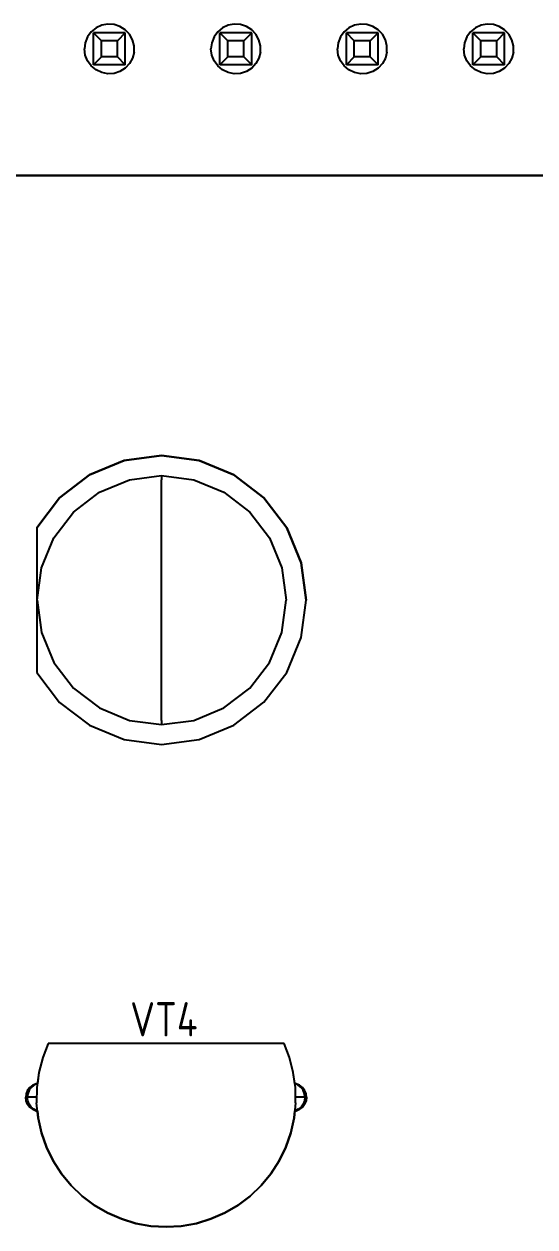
# Model space of a CAD drawing. Header units: inches. Extents: x 0 to 841, y -594 to 0.
# Drawn here: x 305.22 to 325.74, y -301.37 to -253.08 of the extents above; entities that cross this region are included whole.
import ezdxf

# ---------------------------------------------------------------- set-up
doc = ezdxf.new("R2010")
doc.units = ezdxf.units.IN
doc.header["$MEASUREMENT"] = 0
doc.styles.add('GOST type A0', font='GOST_A.TTF', dxfattribs={"height": 2.116667})

msp = doc.modelspace()

# ---------------------------------------------------------------- linework, layer by layer
at = {"color": 7, "true_color": 0xffffff}
for p, q in [((307.918, -253.39), (307.77, -253.592)), ((308.11, -253.23), (307.918, -253.39)), ((309.286, -253.434), (308.006, -253.434)), ((308.006, -254.714), (308.006, -253.434)), ((308.326, -253.754), (308.006, -253.434)), ((308.336, -253.122), (308.11, -253.23)), ((308.584, -253.076), (308.336, -253.122)), ((308.834, -253.092), (308.584, -253.076)), ((309.072, -253.17), (308.834, -253.092)), ((309.286, -253.434), (308.966, -253.754)), ((309.284, -253.304), (309.072, -253.17)), ((309.456, -253.486), (309.284, -253.304)), ((309.286, -254.714), (309.286, -253.434)), ((309.576, -253.706), (309.456, -253.486)), ((312.998, -253.39), (312.85, -253.592)), ((313.19, -253.23), (312.998, -253.39)), ((314.366, -253.434), (313.086, -253.434)), ((313.086, -254.714), (313.086, -253.434)), ((313.406, -253.754), (313.086, -253.434)), ((313.416, -253.122), (313.19, -253.23)), ((313.664, -253.076), (313.416, -253.122)), ((313.914, -253.092), (313.664, -253.076)), ((314.152, -253.17), (313.914, -253.092)), ((314.366, -253.434), (314.046, -253.754)), ((314.364, -253.304), (314.152, -253.17)), ((314.536, -253.486), (314.364, -253.304)), ((314.366, -254.714), (314.366, -253.434)), ((314.656, -253.706), (314.536, -253.486)), ((318.078, -253.39), (317.93, -253.592)), ((318.27, -253.23), (318.078, -253.39)), ((319.446, -253.434), (318.166, -253.434)), ((318.166, -254.714), (318.166, -253.434)), ((318.486, -253.754), (318.166, -253.434)), ((318.496, -253.122), (318.27, -253.23)), ((318.744, -253.076), (318.496, -253.122)), ((318.994, -253.092), (318.744, -253.076)), ((319.232, -253.17), (318.994, -253.092)), ((319.446, -253.434), (319.126, -253.754)), ((319.444, -253.304), (319.232, -253.17)), ((319.616, -253.486), (319.444, -253.304)), ((319.446, -254.714), (319.446, -253.434)), ((319.736, -253.706), (319.616, -253.486)), ((323.158, -253.39), (323.01, -253.592)), ((323.35, -253.23), (323.158, -253.39)), ((324.526, -253.434), (323.246, -253.434)), ((323.246, -254.714), (323.246, -253.434)), ((323.566, -253.754), (323.246, -253.434)), ((323.576, -253.122), (323.35, -253.23)), ((323.824, -253.076), (323.576, -253.122)), ((324.074, -253.092), (323.824, -253.076)), ((324.312, -253.17), (324.074, -253.092)), ((324.526, -253.434), (324.206, -253.754)), ((324.524, -253.304), (324.312, -253.17)), ((324.696, -253.486), (324.524, -253.304)), ((324.526, -254.714), (324.526, -253.434)), ((324.816, -253.706), (324.696, -253.486)), ((307.678, -253.826), (307.646, -254.074)), ((307.77, -253.592), (307.678, -253.826)), ((308.966, -253.754), (308.326, -253.754)), ((308.326, -254.394), (308.326, -253.754)), ((308.966, -254.394), (308.966, -253.754)), ((309.638, -253.948), (309.576, -253.706)), ((309.638, -254.2), (309.638, -253.948)), ((312.758, -253.826), (312.726, -254.074)), ((312.85, -253.592), (312.758, -253.826)), ((314.046, -253.754), (313.406, -253.754)), ((313.406, -254.394), (313.406, -253.754)), ((314.046, -254.394), (314.046, -253.754)), ((314.718, -253.948), (314.656, -253.706)), ((314.718, -254.2), (314.718, -253.948)), ((317.838, -253.826), (317.806, -254.074)), ((317.93, -253.592), (317.838, -253.826)), ((319.126, -253.754), (318.486, -253.754)), ((318.486, -254.394), (318.486, -253.754)), ((319.126, -254.394), (319.126, -253.754)), ((319.798, -253.948), (319.736, -253.706)), ((319.798, -254.2), (319.798, -253.948)), ((322.918, -253.826), (322.886, -254.074)), ((323.01, -253.592), (322.918, -253.826)), ((324.206, -253.754), (323.566, -253.754)), ((323.566, -254.394), (323.566, -253.754)), ((324.206, -254.394), (324.206, -253.754)), ((324.878, -253.948), (324.816, -253.706)), ((324.878, -254.2), (324.878, -253.948)), ((307.678, -254.322), (307.646, -254.074)), ((307.77, -254.556), (307.678, -254.322)), ((308.326, -254.394), (308.006, -254.714)), ((308.966, -254.394), (308.326, -254.394)), ((309.286, -254.714), (308.966, -254.394)), ((309.576, -254.442), (309.456, -254.662)), ((309.638, -254.2), (309.576, -254.442)), ((312.758, -254.322), (312.726, -254.074)), ((312.85, -254.556), (312.758, -254.322)), ((313.406, -254.394), (313.086, -254.714)), ((314.046, -254.394), (313.406, -254.394)), ((314.366, -254.714), (314.046, -254.394)), ((314.656, -254.442), (314.536, -254.662)), ((314.718, -254.2), (314.656, -254.442)), ((317.838, -254.322), (317.806, -254.074)), ((317.93, -254.556), (317.838, -254.322)), ((318.486, -254.394), (318.166, -254.714)), ((319.126, -254.394), (318.486, -254.394)), ((319.446, -254.714), (319.126, -254.394)), ((319.736, -254.442), (319.616, -254.662)), ((319.798, -254.2), (319.736, -254.442)), ((322.918, -254.322), (322.886, -254.074)), ((323.01, -254.556), (322.918, -254.322)), ((323.566, -254.394), (323.246, -254.714)), ((324.206, -254.394), (323.566, -254.394)), ((324.526, -254.714), (324.206, -254.394)), ((324.816, -254.442), (324.696, -254.662)), ((324.878, -254.2), (324.816, -254.442)), ((307.918, -254.758), (307.77, -254.556)), ((308.11, -254.918), (307.918, -254.758)), ((309.286, -254.714), (308.006, -254.714)), ((308.336, -255.026), (308.11, -254.918)), ((309.072, -254.978), (308.834, -255.056)), ((309.284, -254.844), (309.072, -254.978)), ((309.456, -254.662), (309.284, -254.844)), ((312.998, -254.758), (312.85, -254.556)), ((313.19, -254.918), (312.998, -254.758)), ((314.366, -254.714), (313.086, -254.714)), ((313.416, -255.026), (313.19, -254.918)), ((314.152, -254.978), (313.914, -255.056)), ((314.364, -254.844), (314.152, -254.978)), ((314.536, -254.662), (314.364, -254.844)), ((318.078, -254.758), (317.93, -254.556)), ((318.27, -254.918), (318.078, -254.758)), ((319.446, -254.714), (318.166, -254.714)), ((318.496, -255.026), (318.27, -254.918)), ((319.232, -254.978), (318.994, -255.056)), ((319.444, -254.844), (319.232, -254.978)), ((319.616, -254.662), (319.444, -254.844)), ((323.158, -254.758), (323.01, -254.556)), ((323.35, -254.918), (323.158, -254.758)), ((324.526, -254.714), (323.246, -254.714)), ((323.576, -255.026), (323.35, -254.918)), ((324.312, -254.978), (324.074, -255.056)), ((324.524, -254.844), (324.312, -254.978)), ((324.696, -254.662), (324.524, -254.844)), ((308.584, -255.072), (308.336, -255.026)), ((308.834, -255.056), (308.584, -255.072)), ((313.664, -255.072), (313.416, -255.026)), ((313.914, -255.056), (313.664, -255.072)), ((318.744, -255.072), (318.496, -255.026)), ((318.994, -255.056), (318.744, -255.072)), ((323.824, -255.072), (323.576, -255.026)), ((324.074, -255.056), (323.824, -255.072)), ((208.846, -259.154), (404.846, -259.154)), ((404.846, -259.154), (208.846, -259.154)), ((310.746, -270.404), (309.246, -270.602)), ((309.246, -270.602), (310.746, -270.404)), ((312.248, -270.602), (310.746, -270.404)), ((310.746, -270.404), (312.248, -270.602)), ((309.246, -270.602), (307.848, -271.18)), ((307.848, -271.18), (309.246, -270.602)), ((313.646, -271.18), (312.248, -270.602)), ((312.248, -270.602), (313.646, -271.18)), ((307.848, -271.18), (306.648, -272.1)), ((306.648, -272.1), (307.848, -271.18)), ((308.246, -271.874), (309.452, -271.374)), ((309.452, -271.374), (310.746, -271.204)), ((310.746, -271.204), (312.04, -271.374)), ((310.746, -271.204), (310.746, -271.374)), ((310.746, -271.874), (310.746, -271.374)), ((312.04, -271.374), (313.246, -271.874)), ((314.848, -272.102), (313.646, -271.18)), ((313.646, -271.18), (314.848, -272.102)), ((307.21, -272.668), (308.246, -271.874)), ((310.746, -272.668), (310.746, -271.874)), ((313.246, -271.874), (314.282, -272.668)), ((306.648, -272.1), (305.726, -273.298)), ((305.726, -273.298), (306.648, -272.1)), ((315.77, -273.304), (314.848, -272.102)), ((314.848, -272.102), (315.77, -273.304)), ((306.416, -273.704), (307.21, -272.668)), ((310.746, -273.704), (310.746, -272.668)), ((314.282, -272.668), (315.076, -273.704)), ((305.726, -273.298), (305.726, -279.108)), ((305.726, -273.298), (305.726, -279.108)), ((316.348, -274.702), (315.77, -273.304)), ((315.77, -273.304), (316.348, -274.702)), ((305.916, -274.91), (306.416, -273.704)), ((310.746, -274.91), (310.746, -273.704)), ((315.076, -273.704), (315.576, -274.91)), ((316.546, -276.204), (316.348, -274.702)), ((316.348, -274.702), (316.546, -276.204)), ((305.746, -276.204), (305.916, -274.91)), ((310.746, -276.204), (310.746, -274.91)), ((315.576, -274.91), (315.746, -276.204)), ((305.746, -276.204), (305.916, -277.498)), ((310.746, -277.498), (310.746, -276.204)), ((315.576, -277.498), (315.746, -276.204)), ((316.348, -277.704), (316.546, -276.204)), ((316.348, -277.704), (316.546, -276.204)), ((305.916, -277.498), (306.416, -278.704)), ((310.746, -278.704), (310.746, -277.498)), ((315.076, -278.704), (315.576, -277.498)), ((315.77, -279.104), (316.348, -277.704)), ((315.77, -279.104), (316.348, -277.704)), ((305.726, -279.108), (306.648, -280.308)), ((305.726, -279.108), (306.648, -280.308)), ((306.416, -278.704), (307.21, -279.74)), ((310.746, -279.74), (310.746, -278.704)), ((314.282, -279.74), (315.076, -278.704)), ((314.848, -280.306), (315.77, -279.104)), ((314.848, -280.306), (315.77, -279.104)), ((307.21, -279.74), (308.246, -280.534)), ((310.746, -280.534), (310.746, -279.74)), ((313.246, -280.534), (314.282, -279.74)), ((306.648, -280.308), (307.848, -281.228)), ((306.648, -280.308), (307.848, -281.228)), ((308.246, -280.534), (309.452, -281.034)), ((310.746, -281.034), (310.746, -280.534)), ((312.04, -281.034), (313.246, -280.534)), ((313.646, -281.226), (314.848, -280.306)), ((313.646, -281.226), (314.848, -280.306)), ((309.452, -281.034), (310.746, -281.204)), ((310.746, -281.204), (312.04, -281.034)), ((310.746, -281.034), (310.746, -281.204)), ((307.848, -281.228), (309.246, -281.806)), ((307.848, -281.228), (309.246, -281.806)), ((312.248, -281.806), (313.646, -281.226)), ((312.248, -281.806), (313.646, -281.226)), ((309.246, -281.806), (310.746, -282.004)), ((309.246, -281.806), (310.746, -282.004)), ((310.746, -282.004), (312.248, -281.806)), ((310.746, -282.004), (312.248, -281.806)), ((306.188, -294.004), (305.968, -294.574)), ((306.188, -294.004), (305.968, -294.574)), ((315.664, -294.004), (306.188, -294.004)), ((315.664, -294.004), (306.188, -294.004)), ((315.884, -294.574), (315.664, -294.004)), ((315.884, -294.574), (315.664, -294.004)), ((305.968, -294.574), (305.816, -295.168)), ((305.968, -294.574), (305.816, -295.168)), ((316.036, -295.168), (315.884, -294.574)), ((316.036, -295.168), (315.884, -294.574)), ((305.816, -295.168), (305.734, -295.774)), ((305.816, -295.168), (305.754, -295.618)), ((316.098, -295.624), (316.036, -295.168)), ((316.118, -295.774), (316.036, -295.168)), ((305.306, -296.02), (305.288, -296.164)), ((305.306, -296.02), (305.288, -296.164)), ((305.362, -295.884), (305.306, -296.02)), ((305.362, -295.884), (305.306, -296.02)), ((305.364, -296.02), (305.348, -296.164)), ((305.452, -295.768), (305.362, -295.884)), ((305.452, -295.768), (305.362, -295.884)), ((305.418, -295.884), (305.364, -296.02)), ((305.504, -295.768), (305.418, -295.884)), ((305.566, -295.68), (305.452, -295.768)), ((305.566, -295.68), (305.452, -295.768)), ((305.616, -295.68), (305.504, -295.768)), ((305.702, -295.624), (305.566, -295.68)), ((305.702, -295.624), (305.566, -295.68)), ((305.746, -295.624), (305.616, -295.68)), ((305.754, -295.618), (305.702, -295.624)), ((305.754, -295.618), (305.702, -295.624)), ((305.734, -295.774), (305.724, -296.386)), ((305.754, -295.624), (305.746, -295.624)), ((316.15, -295.624), (316.098, -295.618)), ((316.098, -295.618), (316.098, -295.624)), ((316.15, -295.624), (316.098, -295.618)), ((316.106, -295.624), (316.098, -295.624)), ((316.236, -295.68), (316.106, -295.624)), ((316.128, -296.386), (316.118, -295.774)), ((316.286, -295.68), (316.15, -295.624)), ((316.286, -295.68), (316.15, -295.624)), ((316.348, -295.768), (316.236, -295.68)), ((316.402, -295.768), (316.286, -295.68)), ((316.402, -295.768), (316.286, -295.68)), ((316.434, -295.884), (316.348, -295.768)), ((316.49, -295.884), (316.402, -295.768)), ((316.49, -295.884), (316.402, -295.768)), ((316.488, -296.02), (316.434, -295.884)), ((316.504, -296.164), (316.488, -296.02)), ((316.546, -296.02), (316.49, -295.884)), ((316.546, -296.02), (316.49, -295.884)), ((316.564, -296.164), (316.546, -296.02)), ((316.564, -296.164), (316.546, -296.02)), ((305.288, -296.164), (305.306, -296.308)), ((305.306, -296.308), (305.288, -296.164)), ((305.294, -296.164), (305.288, -296.164)), ((305.314, -296.164), (305.294, -296.164)), ((305.306, -296.308), (305.362, -296.444)), ((305.362, -296.444), (305.306, -296.308)), ((305.348, -296.164), (305.314, -296.164)), ((305.364, -296.308), (305.348, -296.164)), ((305.728, -296.164), (305.348, -296.164)), ((305.362, -296.444), (305.452, -296.558)), ((305.452, -296.558), (305.362, -296.444)), ((305.418, -296.444), (305.364, -296.308)), ((305.504, -296.558), (305.418, -296.444)), ((305.786, -296.994), (305.724, -296.386)), ((316.128, -296.386), (316.066, -296.994)), ((316.504, -296.164), (316.124, -296.164)), ((316.434, -296.444), (316.348, -296.558)), ((316.402, -296.558), (316.49, -296.444)), ((316.49, -296.444), (316.402, -296.558)), ((316.488, -296.308), (316.434, -296.444)), ((316.504, -296.164), (316.488, -296.308)), ((316.49, -296.444), (316.546, -296.308)), ((316.546, -296.308), (316.49, -296.444)), ((316.538, -296.164), (316.504, -296.164)), ((316.558, -296.164), (316.538, -296.164)), ((316.546, -296.308), (316.564, -296.164)), ((316.564, -296.164), (316.546, -296.308)), ((316.564, -296.164), (316.558, -296.164)), ((305.452, -296.558), (305.566, -296.648)), ((305.566, -296.648), (305.452, -296.558)), ((305.616, -296.648), (305.504, -296.558)), ((305.566, -296.648), (305.702, -296.704)), ((305.702, -296.704), (305.566, -296.648)), ((305.746, -296.704), (305.616, -296.648)), ((305.702, -296.704), (305.756, -296.71)), ((305.756, -296.71), (305.702, -296.704)), ((305.756, -296.704), (305.746, -296.704)), ((305.756, -296.71), (305.786, -296.994)), ((305.786, -296.994), (305.918, -297.59)), ((305.918, -297.59), (305.786, -296.994)), ((315.934, -297.59), (316.066, -296.994)), ((316.066, -296.994), (315.934, -297.59)), ((316.066, -296.994), (316.096, -296.704)), ((316.096, -296.704), (316.096, -296.71)), ((316.096, -296.71), (316.15, -296.704)), ((316.106, -296.704), (316.096, -296.704)), ((316.15, -296.704), (316.096, -296.71)), ((316.236, -296.648), (316.106, -296.704)), ((316.15, -296.704), (316.286, -296.648)), ((316.286, -296.648), (316.15, -296.704)), ((316.348, -296.558), (316.236, -296.648)), ((316.286, -296.648), (316.402, -296.558)), ((316.402, -296.558), (316.286, -296.648)), ((305.918, -297.59), (306.12, -298.168)), ((306.12, -298.168), (305.918, -297.59)), ((315.732, -298.168), (315.934, -297.59)), ((315.934, -297.59), (315.732, -298.168)), ((306.12, -298.168), (306.388, -298.718)), ((306.388, -298.718), (306.12, -298.168)), ((315.464, -298.718), (315.732, -298.168)), ((315.732, -298.168), (315.464, -298.718)), ((306.388, -298.718), (306.72, -299.232)), ((306.72, -299.232), (306.388, -298.718)), ((315.132, -299.232), (315.464, -298.718)), ((315.464, -298.718), (315.132, -299.232)), ((306.72, -299.232), (307.108, -299.706)), ((307.108, -299.706), (306.72, -299.232)), ((314.744, -299.706), (315.132, -299.232)), ((315.132, -299.232), (314.744, -299.706)), ((307.108, -299.706), (307.55, -300.128)), ((307.55, -300.128), (307.108, -299.706)), ((314.302, -300.128), (314.744, -299.706)), ((314.744, -299.706), (314.302, -300.128)), ((307.55, -300.128), (308.038, -300.496)), ((308.038, -300.496), (307.55, -300.128)), ((313.814, -300.496), (314.302, -300.128)), ((314.302, -300.128), (313.814, -300.496)), ((308.038, -300.496), (308.566, -300.806)), ((308.566, -300.806), (308.038, -300.496)), ((308.566, -300.806), (309.128, -301.05)), ((309.128, -301.05), (308.566, -300.806)), ((312.724, -301.05), (313.286, -300.806)), ((313.286, -300.806), (312.724, -301.05)), ((313.286, -300.806), (313.814, -300.496)), ((313.814, -300.496), (313.286, -300.806)), ((309.128, -301.05), (309.714, -301.228)), ((309.714, -301.228), (309.128, -301.05)), ((309.714, -301.228), (310.316, -301.334)), ((310.316, -301.334), (309.714, -301.228)), ((310.316, -301.334), (310.926, -301.37)), ((310.926, -301.37), (310.316, -301.334)), ((310.926, -301.37), (311.536, -301.334)), ((311.536, -301.334), (310.926, -301.37)), ((311.536, -301.334), (312.14, -301.228)), ((312.14, -301.228), (311.536, -301.334)), ((312.14, -301.228), (312.724, -301.05)), ((312.724, -301.05), (312.14, -301.228))]:
    msp.add_line(p, q, dxfattribs=at)
at = {"color": 18, "true_color": 0x000000}
for p, q in [((307.918, -253.39), (307.77, -253.592)), ((308.11, -253.23), (307.918, -253.39)), ((309.286, -253.434), (308.006, -253.434)), ((308.006, -254.714), (308.006, -253.434)), ((308.326, -253.754), (308.006, -253.434)), ((308.336, -253.122), (308.11, -253.23)), ((308.584, -253.076), (308.336, -253.122)), ((308.834, -253.092), (308.584, -253.076)), ((309.072, -253.17), (308.834, -253.092)), ((309.286, -253.434), (308.966, -253.754)), ((309.284, -253.304), (309.072, -253.17)), ((309.456, -253.486), (309.284, -253.304)), ((309.286, -254.714), (309.286, -253.434)), ((309.576, -253.706), (309.456, -253.486)), ((312.998, -253.39), (312.85, -253.592)), ((313.19, -253.23), (312.998, -253.39)), ((314.366, -253.434), (313.086, -253.434)), ((313.086, -254.714), (313.086, -253.434)), ((313.406, -253.754), (313.086, -253.434)), ((313.416, -253.122), (313.19, -253.23)), ((313.664, -253.076), (313.416, -253.122)), ((313.914, -253.092), (313.664, -253.076)), ((314.152, -253.17), (313.914, -253.092)), ((314.366, -253.434), (314.046, -253.754)), ((314.364, -253.304), (314.152, -253.17)), ((314.536, -253.486), (314.364, -253.304)), ((314.366, -254.714), (314.366, -253.434)), ((314.656, -253.706), (314.536, -253.486)), ((318.078, -253.39), (317.93, -253.592)), ((318.27, -253.23), (318.078, -253.39)), ((319.446, -253.434), (318.166, -253.434)), ((318.166, -254.714), (318.166, -253.434)), ((318.486, -253.754), (318.166, -253.434)), ((318.496, -253.122), (318.27, -253.23)), ((318.744, -253.076), (318.496, -253.122)), ((318.994, -253.092), (318.744, -253.076)), ((319.232, -253.17), (318.994, -253.092)), ((319.446, -253.434), (319.126, -253.754)), ((319.444, -253.304), (319.232, -253.17)), ((319.616, -253.486), (319.444, -253.304)), ((319.446, -254.714), (319.446, -253.434)), ((319.736, -253.706), (319.616, -253.486)), ((323.158, -253.39), (323.01, -253.592)), ((323.35, -253.23), (323.158, -253.39)), ((324.526, -253.434), (323.246, -253.434)), ((323.246, -254.714), (323.246, -253.434)), ((323.566, -253.754), (323.246, -253.434)), ((323.576, -253.122), (323.35, -253.23)), ((323.824, -253.076), (323.576, -253.122)), ((324.074, -253.092), (323.824, -253.076)), ((324.312, -253.17), (324.074, -253.092)), ((324.526, -253.434), (324.206, -253.754)), ((324.524, -253.304), (324.312, -253.17)), ((324.696, -253.486), (324.524, -253.304)), ((324.526, -254.714), (324.526, -253.434)), ((324.816, -253.706), (324.696, -253.486)), ((307.678, -253.826), (307.646, -254.074)), ((307.77, -253.592), (307.678, -253.826)), ((308.966, -253.754), (308.326, -253.754)), ((308.326, -254.394), (308.326, -253.754)), ((308.966, -254.394), (308.966, -253.754)), ((309.638, -253.948), (309.576, -253.706)), ((309.638, -254.2), (309.638, -253.948)), ((312.758, -253.826), (312.726, -254.074)), ((312.85, -253.592), (312.758, -253.826)), ((314.046, -253.754), (313.406, -253.754)), ((313.406, -254.394), (313.406, -253.754)), ((314.046, -254.394), (314.046, -253.754)), ((314.718, -253.948), (314.656, -253.706)), ((314.718, -254.2), (314.718, -253.948)), ((317.838, -253.826), (317.806, -254.074)), ((317.93, -253.592), (317.838, -253.826)), ((319.126, -253.754), (318.486, -253.754)), ((318.486, -254.394), (318.486, -253.754)), ((319.126, -254.394), (319.126, -253.754)), ((319.798, -253.948), (319.736, -253.706)), ((319.798, -254.2), (319.798, -253.948)), ((322.918, -253.826), (322.886, -254.074)), ((323.01, -253.592), (322.918, -253.826)), ((324.206, -253.754), (323.566, -253.754)), ((323.566, -254.394), (323.566, -253.754)), ((324.206, -254.394), (324.206, -253.754)), ((324.878, -253.948), (324.816, -253.706)), ((324.878, -254.2), (324.878, -253.948)), ((307.678, -254.322), (307.646, -254.074)), ((307.77, -254.556), (307.678, -254.322)), ((308.326, -254.394), (308.006, -254.714)), ((308.966, -254.394), (308.326, -254.394)), ((309.286, -254.714), (308.966, -254.394)), ((309.576, -254.442), (309.456, -254.662)), ((309.638, -254.2), (309.576, -254.442)), ((312.758, -254.322), (312.726, -254.074)), ((312.85, -254.556), (312.758, -254.322)), ((313.406, -254.394), (313.086, -254.714)), ((314.046, -254.394), (313.406, -254.394)), ((314.366, -254.714), (314.046, -254.394)), ((314.656, -254.442), (314.536, -254.662)), ((314.718, -254.2), (314.656, -254.442)), ((317.838, -254.322), (317.806, -254.074)), ((317.93, -254.556), (317.838, -254.322)), ((318.486, -254.394), (318.166, -254.714)), ((319.126, -254.394), (318.486, -254.394)), ((319.446, -254.714), (319.126, -254.394)), ((319.736, -254.442), (319.616, -254.662)), ((319.798, -254.2), (319.736, -254.442)), ((322.918, -254.322), (322.886, -254.074)), ((323.01, -254.556), (322.918, -254.322)), ((323.566, -254.394), (323.246, -254.714)), ((324.206, -254.394), (323.566, -254.394)), ((324.526, -254.714), (324.206, -254.394)), ((324.816, -254.442), (324.696, -254.662)), ((324.878, -254.2), (324.816, -254.442)), ((307.918, -254.758), (307.77, -254.556)), ((308.11, -254.918), (307.918, -254.758)), ((309.286, -254.714), (308.006, -254.714)), ((308.336, -255.026), (308.11, -254.918)), ((309.072, -254.978), (308.834, -255.056)), ((309.284, -254.844), (309.072, -254.978)), ((309.456, -254.662), (309.284, -254.844)), ((312.998, -254.758), (312.85, -254.556)), ((313.19, -254.918), (312.998, -254.758)), ((314.366, -254.714), (313.086, -254.714)), ((313.416, -255.026), (313.19, -254.918)), ((314.152, -254.978), (313.914, -255.056)), ((314.364, -254.844), (314.152, -254.978)), ((314.536, -254.662), (314.364, -254.844)), ((318.078, -254.758), (317.93, -254.556)), ((318.27, -254.918), (318.078, -254.758)), ((319.446, -254.714), (318.166, -254.714)), ((318.496, -255.026), (318.27, -254.918)), ((319.232, -254.978), (318.994, -255.056)), ((319.444, -254.844), (319.232, -254.978)), ((319.616, -254.662), (319.444, -254.844)), ((323.158, -254.758), (323.01, -254.556)), ((323.35, -254.918), (323.158, -254.758)), ((324.526, -254.714), (323.246, -254.714)), ((323.576, -255.026), (323.35, -254.918)), ((324.312, -254.978), (324.074, -255.056)), ((324.524, -254.844), (324.312, -254.978)), ((324.696, -254.662), (324.524, -254.844)), ((308.584, -255.072), (308.336, -255.026)), ((308.834, -255.056), (308.584, -255.072)), ((313.664, -255.072), (313.416, -255.026)), ((313.914, -255.056), (313.664, -255.072)), ((318.744, -255.072), (318.496, -255.026)), ((318.994, -255.056), (318.744, -255.072)), ((323.824, -255.072), (323.576, -255.026)), ((324.074, -255.056), (323.824, -255.072)), ((208.846, -259.154), (404.846, -259.154)), ((404.846, -259.154), (208.846, -259.154)), ((310.746, -270.404), (309.246, -270.602)), ((309.246, -270.602), (310.746, -270.404)), ((312.248, -270.602), (310.746, -270.404)), ((310.746, -270.404), (312.248, -270.602)), ((309.246, -270.602), (307.848, -271.18)), ((307.848, -271.18), (309.246, -270.602)), ((313.646, -271.18), (312.248, -270.602)), ((312.248, -270.602), (313.646, -271.18)), ((307.848, -271.18), (306.648, -272.1)), ((306.648, -272.1), (307.848, -271.18)), ((308.246, -271.874), (309.452, -271.374)), ((309.452, -271.374), (310.746, -271.204)), ((310.746, -271.204), (312.04, -271.374)), ((310.746, -271.204), (310.746, -271.374)), ((310.746, -271.874), (310.746, -271.374)), ((312.04, -271.374), (313.246, -271.874)), ((314.848, -272.102), (313.646, -271.18)), ((313.646, -271.18), (314.848, -272.102)), ((307.21, -272.668), (308.246, -271.874)), ((310.746, -272.668), (310.746, -271.874)), ((313.246, -271.874), (314.282, -272.668)), ((306.648, -272.1), (305.726, -273.298)), ((305.726, -273.298), (306.648, -272.1)), ((315.77, -273.304), (314.848, -272.102)), ((314.848, -272.102), (315.77, -273.304)), ((306.416, -273.704), (307.21, -272.668)), ((310.746, -273.704), (310.746, -272.668)), ((314.282, -272.668), (315.076, -273.704)), ((305.726, -273.298), (305.726, -279.108)), ((305.726, -273.298), (305.726, -279.108)), ((316.348, -274.702), (315.77, -273.304)), ((315.77, -273.304), (316.348, -274.702)), ((305.916, -274.91), (306.416, -273.704)), ((310.746, -274.91), (310.746, -273.704)), ((315.076, -273.704), (315.576, -274.91)), ((316.546, -276.204), (316.348, -274.702)), ((316.348, -274.702), (316.546, -276.204)), ((305.746, -276.204), (305.916, -274.91)), ((310.746, -276.204), (310.746, -274.91)), ((315.576, -274.91), (315.746, -276.204)), ((305.746, -276.204), (305.916, -277.498)), ((310.746, -277.498), (310.746, -276.204)), ((315.576, -277.498), (315.746, -276.204)), ((316.348, -277.704), (316.546, -276.204)), ((316.348, -277.704), (316.546, -276.204)), ((305.916, -277.498), (306.416, -278.704)), ((310.746, -278.704), (310.746, -277.498)), ((315.076, -278.704), (315.576, -277.498)), ((315.77, -279.104), (316.348, -277.704)), ((315.77, -279.104), (316.348, -277.704)), ((305.726, -279.108), (306.648, -280.308)), ((305.726, -279.108), (306.648, -280.308)), ((306.416, -278.704), (307.21, -279.74)), ((310.746, -279.74), (310.746, -278.704)), ((314.282, -279.74), (315.076, -278.704)), ((314.848, -280.306), (315.77, -279.104)), ((314.848, -280.306), (315.77, -279.104)), ((307.21, -279.74), (308.246, -280.534)), ((310.746, -280.534), (310.746, -279.74)), ((313.246, -280.534), (314.282, -279.74)), ((306.648, -280.308), (307.848, -281.228)), ((306.648, -280.308), (307.848, -281.228)), ((308.246, -280.534), (309.452, -281.034)), ((310.746, -281.034), (310.746, -280.534)), ((312.04, -281.034), (313.246, -280.534)), ((313.646, -281.226), (314.848, -280.306)), ((313.646, -281.226), (314.848, -280.306)), ((309.452, -281.034), (310.746, -281.204)), ((310.746, -281.204), (312.04, -281.034)), ((310.746, -281.034), (310.746, -281.204)), ((307.848, -281.228), (309.246, -281.806)), ((307.848, -281.228), (309.246, -281.806)), ((312.248, -281.806), (313.646, -281.226)), ((312.248, -281.806), (313.646, -281.226)), ((309.246, -281.806), (310.746, -282.004)), ((309.246, -281.806), (310.746, -282.004)), ((310.746, -282.004), (312.248, -281.806)), ((310.746, -282.004), (312.248, -281.806)), ((306.188, -294.004), (305.968, -294.574)), ((306.188, -294.004), (305.968, -294.574)), ((315.664, -294.004), (306.188, -294.004)), ((315.664, -294.004), (306.188, -294.004)), ((315.884, -294.574), (315.664, -294.004)), ((315.884, -294.574), (315.664, -294.004)), ((305.968, -294.574), (305.816, -295.168)), ((305.968, -294.574), (305.816, -295.168)), ((316.036, -295.168), (315.884, -294.574)), ((316.036, -295.168), (315.884, -294.574)), ((305.816, -295.168), (305.734, -295.774)), ((305.816, -295.168), (305.754, -295.618)), ((316.098, -295.624), (316.036, -295.168)), ((316.118, -295.774), (316.036, -295.168)), ((305.306, -296.02), (305.288, -296.164)), ((305.306, -296.02), (305.288, -296.164)), ((305.362, -295.884), (305.306, -296.02)), ((305.362, -295.884), (305.306, -296.02)), ((305.364, -296.02), (305.348, -296.164)), ((305.452, -295.768), (305.362, -295.884)), ((305.452, -295.768), (305.362, -295.884)), ((305.418, -295.884), (305.364, -296.02)), ((305.504, -295.768), (305.418, -295.884)), ((305.566, -295.68), (305.452, -295.768)), ((305.566, -295.68), (305.452, -295.768)), ((305.616, -295.68), (305.504, -295.768)), ((305.702, -295.624), (305.566, -295.68)), ((305.702, -295.624), (305.566, -295.68)), ((305.746, -295.624), (305.616, -295.68)), ((305.754, -295.618), (305.702, -295.624)), ((305.754, -295.618), (305.702, -295.624)), ((305.734, -295.774), (305.724, -296.386)), ((305.754, -295.624), (305.746, -295.624)), ((316.15, -295.624), (316.098, -295.618)), ((316.098, -295.618), (316.098, -295.624)), ((316.15, -295.624), (316.098, -295.618)), ((316.106, -295.624), (316.098, -295.624)), ((316.236, -295.68), (316.106, -295.624)), ((316.128, -296.386), (316.118, -295.774)), ((316.286, -295.68), (316.15, -295.624)), ((316.286, -295.68), (316.15, -295.624)), ((316.348, -295.768), (316.236, -295.68)), ((316.402, -295.768), (316.286, -295.68)), ((316.402, -295.768), (316.286, -295.68)), ((316.434, -295.884), (316.348, -295.768)), ((316.49, -295.884), (316.402, -295.768)), ((316.49, -295.884), (316.402, -295.768)), ((316.488, -296.02), (316.434, -295.884)), ((316.504, -296.164), (316.488, -296.02)), ((316.546, -296.02), (316.49, -295.884)), ((316.546, -296.02), (316.49, -295.884)), ((316.564, -296.164), (316.546, -296.02)), ((316.564, -296.164), (316.546, -296.02)), ((305.288, -296.164), (305.306, -296.308)), ((305.306, -296.308), (305.288, -296.164)), ((305.294, -296.164), (305.288, -296.164)), ((305.314, -296.164), (305.294, -296.164)), ((305.306, -296.308), (305.362, -296.444)), ((305.362, -296.444), (305.306, -296.308)), ((305.348, -296.164), (305.314, -296.164)), ((305.364, -296.308), (305.348, -296.164)), ((305.728, -296.164), (305.348, -296.164)), ((305.362, -296.444), (305.452, -296.558)), ((305.452, -296.558), (305.362, -296.444)), ((305.418, -296.444), (305.364, -296.308)), ((305.504, -296.558), (305.418, -296.444)), ((305.786, -296.994), (305.724, -296.386)), ((316.128, -296.386), (316.066, -296.994)), ((316.504, -296.164), (316.124, -296.164)), ((316.434, -296.444), (316.348, -296.558)), ((316.402, -296.558), (316.49, -296.444)), ((316.49, -296.444), (316.402, -296.558)), ((316.488, -296.308), (316.434, -296.444)), ((316.504, -296.164), (316.488, -296.308)), ((316.49, -296.444), (316.546, -296.308)), ((316.546, -296.308), (316.49, -296.444)), ((316.538, -296.164), (316.504, -296.164)), ((316.558, -296.164), (316.538, -296.164)), ((316.546, -296.308), (316.564, -296.164)), ((316.564, -296.164), (316.546, -296.308)), ((316.564, -296.164), (316.558, -296.164)), ((305.452, -296.558), (305.566, -296.648)), ((305.566, -296.648), (305.452, -296.558)), ((305.616, -296.648), (305.504, -296.558)), ((305.566, -296.648), (305.702, -296.704)), ((305.702, -296.704), (305.566, -296.648)), ((305.746, -296.704), (305.616, -296.648)), ((305.702, -296.704), (305.756, -296.71)), ((305.756, -296.71), (305.702, -296.704)), ((305.756, -296.704), (305.746, -296.704)), ((305.756, -296.71), (305.786, -296.994)), ((305.786, -296.994), (305.918, -297.59)), ((305.918, -297.59), (305.786, -296.994)), ((315.934, -297.59), (316.066, -296.994)), ((316.066, -296.994), (315.934, -297.59)), ((316.066, -296.994), (316.096, -296.704)), ((316.096, -296.704), (316.096, -296.71)), ((316.096, -296.71), (316.15, -296.704)), ((316.106, -296.704), (316.096, -296.704)), ((316.15, -296.704), (316.096, -296.71)), ((316.236, -296.648), (316.106, -296.704)), ((316.15, -296.704), (316.286, -296.648)), ((316.286, -296.648), (316.15, -296.704)), ((316.348, -296.558), (316.236, -296.648)), ((316.286, -296.648), (316.402, -296.558)), ((316.402, -296.558), (316.286, -296.648)), ((305.918, -297.59), (306.12, -298.168)), ((306.12, -298.168), (305.918, -297.59)), ((315.732, -298.168), (315.934, -297.59)), ((315.934, -297.59), (315.732, -298.168)), ((306.12, -298.168), (306.388, -298.718)), ((306.388, -298.718), (306.12, -298.168)), ((315.464, -298.718), (315.732, -298.168)), ((315.732, -298.168), (315.464, -298.718)), ((306.388, -298.718), (306.72, -299.232)), ((306.72, -299.232), (306.388, -298.718)), ((315.132, -299.232), (315.464, -298.718)), ((315.464, -298.718), (315.132, -299.232)), ((306.72, -299.232), (307.108, -299.706)), ((307.108, -299.706), (306.72, -299.232)), ((314.744, -299.706), (315.132, -299.232)), ((315.132, -299.232), (314.744, -299.706)), ((307.108, -299.706), (307.55, -300.128)), ((307.55, -300.128), (307.108, -299.706)), ((314.302, -300.128), (314.744, -299.706)), ((314.744, -299.706), (314.302, -300.128)), ((307.55, -300.128), (308.038, -300.496)), ((308.038, -300.496), (307.55, -300.128)), ((313.814, -300.496), (314.302, -300.128)), ((314.302, -300.128), (313.814, -300.496)), ((308.038, -300.496), (308.566, -300.806)), ((308.566, -300.806), (308.038, -300.496)), ((308.566, -300.806), (309.128, -301.05)), ((309.128, -301.05), (308.566, -300.806)), ((312.724, -301.05), (313.286, -300.806)), ((313.286, -300.806), (312.724, -301.05)), ((313.286, -300.806), (313.814, -300.496)), ((313.814, -300.496), (313.286, -300.806)), ((309.128, -301.05), (309.714, -301.228)), ((309.714, -301.228), (309.128, -301.05)), ((309.714, -301.228), (310.316, -301.334)), ((310.316, -301.334), (309.714, -301.228)), ((310.316, -301.334), (310.926, -301.37)), ((310.926, -301.37), (310.316, -301.334)), ((310.926, -301.37), (311.536, -301.334)), ((311.536, -301.334), (310.926, -301.37)), ((311.536, -301.334), (312.14, -301.228)), ((312.14, -301.228), (311.536, -301.334)), ((312.14, -301.228), (312.724, -301.05)), ((312.724, -301.05), (312.14, -301.228))]:
    msp.add_line(p, q, dxfattribs=at)

# ---------------------------------------------------------------- texts
at = {"color": 18, "true_color": 0x000000, "style": 'GOST type A0'}
msp.add_text('VT4', height=1.3796, dxfattribs=at).set_placement((309.48, -293.722))

doc.saveas('drawing.dxf')
